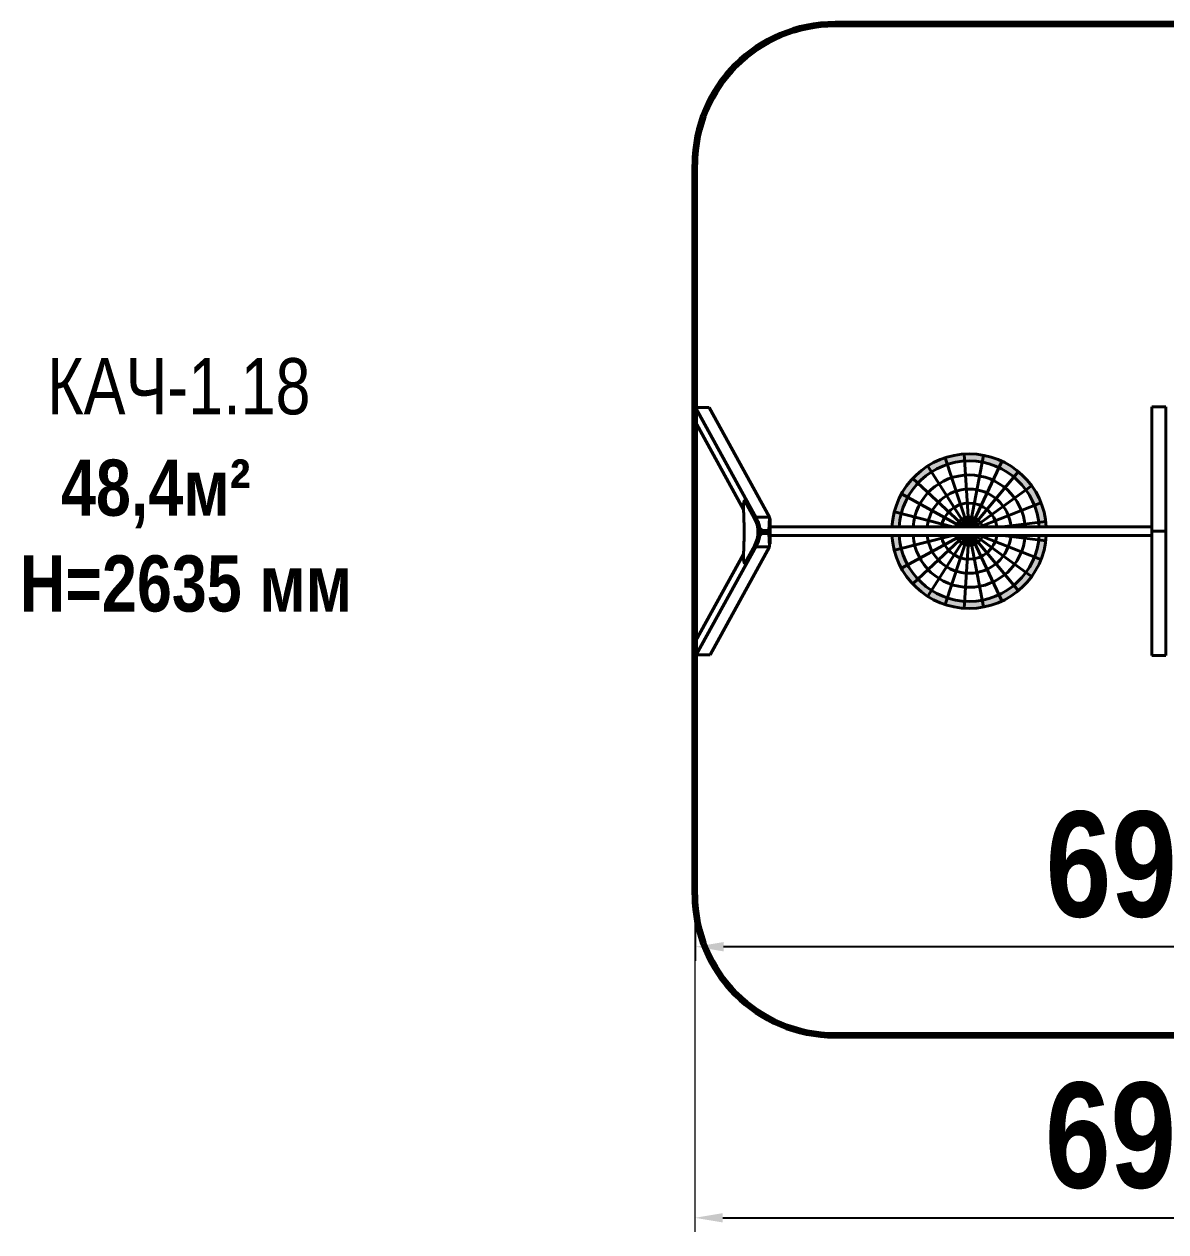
# Model space of a CAD drawing. Header units: millimetres. Extents: x -7485 to 6866, y -3629 to 4972.
# Drawn here: x -7485 to 641, y -3629 to 4972 of the extents above; entities that cross this region are included whole.
import ezdxf

# ---------------------------------------------------------------- set-up
doc = ezdxf.new("R2010")
doc.units = ezdxf.units.MM
doc.layers.add('DiKom', color=7, linetype='Continuous')
doc.layers.add('Осн', color=7, linetype='Continuous', lineweight=100)
doc.styles.add('style1', font='arialbd.ttf', dxfattribs={"width": 0.8})
doc.dimstyles.new('1-50', dxfattribs={"dimtxt": 750, "dimasz": 200, "dimexe": 100, "dimexo": 0, "dimgap": 200, "dimtad": 1, "dimtxsty": 'style1', "dimcen": 200, "dimclrd": 7, "dimclre": 7, "dimclrt": 7, "dimadec": 1, "dimazin": 2, "dimtfac": 1, "dimtmove": 0, "dimatfit": 2, "dimfxl": 0, "dimlwd": 25, "dimlwe": 18, "dimarcsym": 0})

# ---------------------------------------------------------------- blocks, each defined once
blk = doc.blocks.new('*D2')
at = {"layer": 'Defpoints', "color": 0, "transparency": 16777216}
for p in [(-2712.2, -1228.1), (4139, -1228.1), (4139, -3528.5)]:
    blk.add_point(p, dxfattribs=at)
at = {"layer": 'DiKom', "color": 7, "lineweight": 18, "transparency": 16777216}
for p, q in [((-2712.2, -1228.1), (-2712.2, -3628.5)), ((4139, -1228.1), (4139, -3628.5))]:
    blk.add_line(p, q, dxfattribs=at)
at = {"layer": 'DiKom', "color": 7, "lineweight": 25, "transparency": 16777216}
blk.add_line((-2512.2, -3528.5), (3939, -3528.5), dxfattribs=at)
at = {"layer": 'DiKom', "color": 7, "transparency": 16777216}
for points in [[(-2512.2, -3495.2), (-2512.2, -3561.8), (-2712.2, -3528.5)], [(3939, -3495.2), (3939, -3561.8), (4139, -3528.5)]]:
    blk.add_solid(points, dxfattribs=at)
at = {"layer": 'DiKom', "color": 7, "transparency": 16777216, "insert": (713.4, -2945.3), "char_height": 750, "attachment_point": 5, "style": 'style1'}
blk.add_mtext('6950', dxfattribs=at)
blk = doc.blocks.new('*D3')
at = {"layer": 'Defpoints', "color": 0, "transparency": 16777216}
for p in [(-2706.4, 571.8), (4143.6, 571.8), (-2706.4, -1598)]:
    blk.add_point(p, dxfattribs=at)
at = {"layer": 'DiKom', "color": 7, "lineweight": 18, "transparency": 16777216}
for p, q in [((-2706.4, 571.8), (-2706.4, -1698)), ((4143.6, 571.8), (4143.6, -1698))]:
    blk.add_line(p, q, dxfattribs=at)
at = {"layer": 'DiKom', "color": 7, "lineweight": 25, "transparency": 16777216}
blk.add_line((3943.6, -1598), (-2506.4, -1598), dxfattribs=at)
at = {"layer": 'DiKom', "color": 7, "transparency": 16777216}
for points in [[(-2506.4, -1564.7), (-2506.4, -1631.4), (-2706.4, -1598)], [(3943.6, -1564.7), (3943.6, -1631.4), (4143.6, -1598)]]:
    blk.add_solid(points, dxfattribs=at)
at = {"layer": 'DiKom', "color": 7, "transparency": 16777216, "insert": (718.6, -1014.8), "char_height": 750, "attachment_point": 5, "style": 'style1'}
blk.add_mtext('6950', dxfattribs=at)

msp = doc.modelspace()

# ---------------------------------------------------------------- hatches: boundary and pattern name
at = {"layer": 'DiKom'}
h = msp.add_hatch(color=250, dxfattribs=at)
h.dxf.hatch_style = 1
h.paths.add_polyline_path([(-1308.11, 1331.14, 0.94638563), (-209.778, 1331.14), (-259.861, 1331.14, -0.94117276), (-1258.026, 1331.14)])
h.paths.add_polyline_path([(-259.828, 1391.14), (-209.747, 1391.14, 0.94734289), (-1308.14, 1391.14), (-1258.059, 1391.14, -0.94222066)])

# ---------------------------------------------------------------- linework, layer by layer
at = {"layer": 'DiKom', "color": 3, "lineweight": 211}
for p, q in [((3138.961, 4971.903), (-1712.225, 4971.903)), ((-2712.225, -1228.097), (-2712.225, 3971.903)), ((-1712.225, -2228.097), (3138.961, -2228.097))]:
    msp.add_line(p, q, dxfattribs=at)
at = {"layer": 'DiKom', "color": 7, "linetype": 'Continuous', "lineweight": 40}
for p, q in [((-2712.225, 2146.046), (-2707.003, 2241.418)), ((-2707.003, 2241.418), (-2272.6, 1452.658)), ((-2608.522, 2241.418), (-2707.003, 2241.418)), ((-2608.522, 2241.418), (-2179.27, 1462.011)), ((541.056, 2246.418), (541.056, 476.418)), ((641.056, 2246.418), (541.056, 2246.418)), ((641.056, 2246.418), (641.056, 476.418)), ((-2364.96, 1515.506), (-2712.225, 2146.046)), ((-760.814, 1391.14), (-793.428, 1909.53)), ((-753.274, 1391.14), (-656.034, 1900.886)), ((-777.806, 1391.14), (-1053.218, 1825.119)), ((-768.601, 1391.14), (-928.655, 1883.734)), ((-744.957, 1391.14), (-525.107, 1858.345)), ((-790.595, 1391.14), (-1159.29, 1737.368)), ((-734.355, 1391.14), (-408.873, 1784.581)), ((-718.034, 1391.14), (-314.634, 1684.227)), ((-2357.688, 1578.47), (-2342.916, 1578.47)), ((-2356.255, 1577.73), (-2287.373, 1452.658)), ((-2341.483, 1577.73), (-2356.255, 1577.73)), ((-2341.483, 1577.73), (-2299.979, 1502.37)), ((-813.009, 1391.14), (-1240.208, 1625.995)), ((-683.872, 1391.14), (-248.314, 1563.59)), ((-874.706, 1391.14), (-1290.886, 1497.997)), ((-2277.751, 1462.011), (-2179.27, 1462.011)), ((-2179.27, 1462.011), (-2184.492, 1366.639)), ((-2179.793, 1452.474), (-2179.211, 1451.418)), ((-2179.436, 1458.98), (-2175.272, 1451.418)), ((-2179.211, 1451.418), (-2179.211, 1271.418)), ((-2175.272, 1451.418), (-2179.211, 1451.418)), ((-2175.272, 1451.418), (-2175.272, 1271.418)), ((-2175.272, 1391.418), (544.996, 1391.418)), ((-523.663, 1391.14), (-214.078, 1430.25)), ((-2248.688, 1375.121), (-2236.572, 1375.121)), ((-2236.572, 1337.228), (-2248.688, 1337.228)), ((-2243.958, 1375.121), (-2243.958, 1337.228)), ((-2184.492, 1366.639), (-2234.724, 1366.639)), ((-2184.492, 1366.639), (-2234.724, 1366.639)), ((-2184.492, 1345.711), (-2234.724, 1345.711)), ((-2234.724, 1345.711), (-2184.492, 1345.711)), ((-2234.246, 1359.01), (-2184.91, 1359.01)), ((-2184.91, 1353.34), (-2234.246, 1353.34)), ((-2184.492, 1345.711), (-2179.27, 1250.339)), ((544.996, 1331.418), (-2175.272, 1331.418)), ((-876.865, 1331.14), (-1290.886, 1224.838)), ((-814.018, 1331.14), (-1240.208, 1096.84)), ((-791.185, 1331.14), (-1159.29, 985.467)), ((-778.158, 1331.14), (-1053.218, 897.716)), ((-768.781, 1331.14), (-928.655, 839.101)), ((-760.848, 1331.14), (-793.428, 813.305)), ((-753.168, 1331.14), (-656.034, 821.949)), ((-744.696, 1331.14), (-525.107, 864.49)), ((-733.896, 1331.14), (-408.873, 938.255)), ((-717.271, 1331.14), (-314.634, 1038.608)), ((-682.472, 1331.14), (-248.314, 1159.245)), ((-519.275, 1331.14), (-214.078, 1292.585)), ((641.056, 1361.418), (541.056, 1361.418)), ((-2701.228, 481.418), (-2272.6, 1259.691)), ((-2602.747, 481.418), (-2179.27, 1250.339)), ((-2287.373, 1259.691), (-2356.255, 1134.619)), ((-2299.979, 1209.98), (-2341.483, 1134.619)), ((-2179.27, 1250.339), (-2277.751, 1250.339)), ((-2179.211, 1271.418), (-2180.315, 1269.413)), ((-2179.959, 1262.907), (-2175.272, 1271.418)), ((-2175.272, 1271.418), (-2179.211, 1271.418)), ((-2364.96, 1196.843), (-2706.45, 576.789)), ((-2342.916, 1133.879), (-2357.688, 1133.879)), ((-2356.255, 1134.619), (-2341.483, 1134.619)), ((-2706.45, 576.789), (-2701.228, 481.418)), ((-2701.228, 481.418), (-2602.747, 481.418)), ((641.056, 476.418), (541.056, 476.418))]:
    msp.add_line(p, q, dxfattribs=at)
at = {"layer": 'DiKom', "color": 7, "linetype": 'Continuous', "lineweight": 40, "flags": 128}
for points in [[(-2356.255, 1577.73), (-2356.794, 1578.184), (-2357.337, 1578.426), (-2357.882, 1578.457), (-2358.425, 1578.276), (-2358.966, 1577.883), (-2359.5, 1577.28), (-2360.027, 1576.471), (-2360.542, 1575.46), (-2361.045, 1574.249), (-2361.532, 1572.846), (-2362.001, 1571.256), (-2362.451, 1569.487), (-2362.879, 1567.547), (-2363.283, 1565.445), (-2363.662, 1563.191), (-2364.013, 1560.794), (-2364.336, 1558.265), (-2364.628, 1555.618), (-2364.888, 1552.862), (-2365.115, 1550.011), (-2365.309, 1547.079), (-2365.467, 1544.078), (-2365.59, 1541.022), (-2365.677, 1537.925), (-2365.727, 1534.802), (-2365.74, 1531.666), (-2365.717, 1528.532)], [(-2365.717, 1183.818), (-2365.142, 1193.605), (-2364.601, 1203.456), (-2364.094, 1213.367), (-2363.621, 1223.333), (-2363.183, 1233.351), (-2362.779, 1243.417), (-2362.409, 1253.527), (-2362.074, 1263.678), (-2361.774, 1273.864), (-2361.51, 1284.082), (-2361.28, 1294.329), (-2361.085, 1304.6), (-2360.926, 1314.891), (-2360.802, 1325.198), (-2360.713, 1335.517), (-2360.66, 1345.844), (-2360.642, 1356.175), (-2360.66, 1366.506), (-2360.713, 1376.833), (-2360.802, 1387.152), (-2360.926, 1397.459), (-2361.085, 1407.75), (-2361.28, 1418.021), (-2361.51, 1428.267), (-2361.774, 1438.486), (-2362.074, 1448.672), (-2362.409, 1458.822), (-2362.779, 1468.933), (-2363.183, 1478.999), (-2363.621, 1489.017), (-2364.094, 1498.983), (-2364.601, 1508.894), (-2365.142, 1518.745), (-2365.717, 1528.532)], [(-2236.572, 1375.121), (-2236.237, 1374.356), (-2235.918, 1373.396), (-2235.618, 1372.25), (-2235.34, 1370.932), (-2235.087, 1369.454), (-2234.862, 1367.835), (-2234.668, 1366.089), (-2234.506, 1364.237), (-2234.378, 1362.299), (-2234.286, 1360.295), (-2234.23, 1358.246), (-2234.211, 1356.175), (-2234.23, 1354.104), (-2234.286, 1352.055), (-2234.378, 1350.051), (-2234.506, 1348.112), (-2234.668, 1346.261), (-2234.862, 1344.515), (-2235.087, 1342.895), (-2235.34, 1341.418), (-2235.618, 1340.1), (-2235.918, 1338.954), (-2236.237, 1337.993), (-2236.572, 1337.228)], [(-2365.717, 1183.818), (-2365.74, 1180.684), (-2365.727, 1177.548), (-2365.677, 1174.425), (-2365.59, 1171.328), (-2365.467, 1168.272), (-2365.309, 1165.271), (-2365.115, 1162.339), (-2364.888, 1159.488), (-2364.628, 1156.732), (-2364.336, 1154.084), (-2364.013, 1151.556), (-2363.662, 1149.159), (-2363.283, 1146.905), (-2362.879, 1144.802), (-2362.451, 1142.863), (-2362.001, 1141.094), (-2361.532, 1139.504), (-2361.045, 1138.101), (-2360.542, 1136.89), (-2360.027, 1135.878), (-2359.5, 1135.069), (-2358.966, 1134.467), (-2358.425, 1134.074), (-2357.882, 1133.893), (-2357.337, 1133.923), (-2356.794, 1134.166), (-2356.255, 1134.619)]]:
    msp.add_lwpolyline(points, dxfattribs=at)
at = {"layer": 'DiKom', "color": 3, "lineweight": 211}
for centre, start, end in [((-1712.225, 3971.903), 90, 180), ((-1712.225, -1228.097), 180, 270)]:
    msp.add_arc(centre, 1000, start, end, dxfattribs=at)
at = {"layer": 'DiKom', "color": 7, "linetype": 'Continuous', "lineweight": 15}
for start, end in [(3.0978574, 176.9021426), (183.1556959, 356.8443041)]:
    msp.add_arc((-758.944, 1361.418), 550, start, end, dxfattribs=at)
at = {"layer": 'DiKom', "color": 7, "linetype": 'Continuous', "lineweight": 40}
for centre, radius, start, end in [((-758.944, 1361.418), 550, 3.0978574, 176.9021426), ((-758.944, 1361.418), 500, 3.4079923, 176.5920077), ((-758.944, 1361.418), 400, 4.2614066, 175.7385934), ((-758.944, 1361.418), 300, 5.6859668, 174.3140332), ((-2343.147, 1576.3), 2.194, 40.69129, 83.9578296), ((-758.944, 1361.418), 200, 8.5466172, 171.4533828), ((-2462.561, 1356.175), 200, 331.1566006, 28.8434054), ((-2447.789, 1356.175), 200, 331.1565935, 28.8434065), ((-758.944, 1361.418), 100, 17.291192, 162.708808), ((-758.944, 1361.418), 550, 183.1556959, 356.8443041), ((-758.944, 1361.418), 500, 183.4716346, 356.5283654), ((-758.944, 1361.418), 400, 184.3410404, 355.6589596), ((-758.944, 1361.418), 300, 185.7923796, 354.2076204), ((-758.944, 1361.418), 200, 188.7072537, 351.2927463), ((-758.944, 1361.418), 100, 197.6241678, 342.3758322), ((-2342.961, 1135.661), 1.808, 271.4380123, 324.8368178)]:
    msp.add_arc(centre, radius, start, end, dxfattribs=at)

# ---------------------------------------------------------------- texts
at = {"layer": 'Осн', "char_height": 400, "attachment_point": 1, "style": 'style1'}
for s, insert, width in [('{\\fArial|b0|i0|c204|p34;КАЧ-1.18}', (-7322.312, 2593.395), 5405.47657), ('48,4м²', (-7222.784, 1871.099), 5885.53069), ('H=2635 мм', (-7515.062, 1189.064), 5405.47657)]:
    msp.add_mtext(s, dxfattribs=dict(at, insert=insert, width=width))

# ---------------------------------------------------------------- dimensions: what is measured, and where the dimension line sits
at = {"layer": 'DiKom'}
for base, p1, p2, picture, middle in [((-2706.45, -1598.023), (4143.55, 571.789), (-2706.45, 571.789), '*D3', (718.55, -1598.023)), ((4138.961, -3528.506), (-2712.225, -1228.097), (4138.961, -1228.097), '*D2', (713.368, -3528.506))]:
    dim = msp.add_linear_dim(base=base, p1=p1, p2=p2, text='6950', dimstyle='1-50', dxfattribs=at)
    dim.commit()
    dim.dimension.update_dxf_attribs({"geometry": picture, "text_midpoint": middle, "dimtype": 160})

doc.saveas('drawing.dxf')
